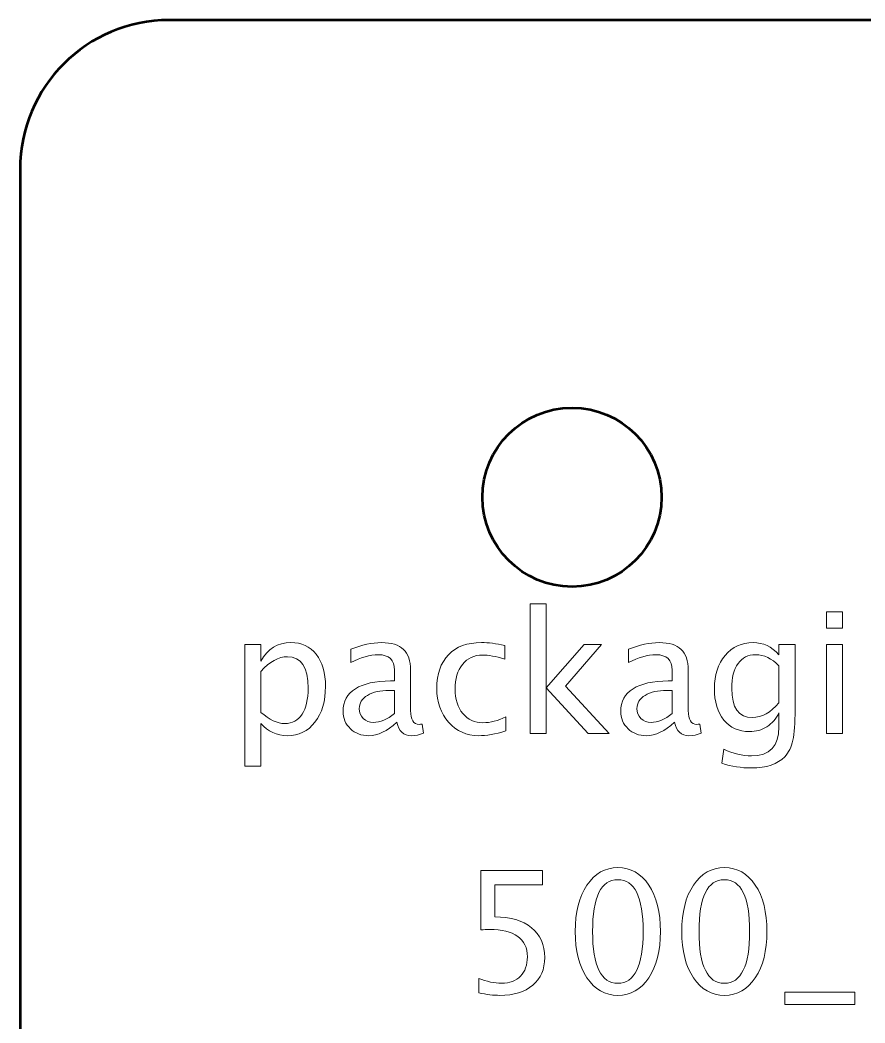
# Model space of a CAD drawing. Header units: centimetres. Extents: x -13.7 to 13.7, y -3.1 to 3.1.
# Drawn here: x 1.025 to 3.857, y -0.263 to 3.1 of the extents above; entities that cross this region are included whole.
import ezdxf

# ---------------------------------------------------------------- set-up
doc = ezdxf.new("R2010")
doc.units = ezdxf.units.CM
doc.header["$MEASUREMENT"] = 0
doc.layers.add('Layer 1', color=7, linetype='Continuous')

msp = doc.modelspace()

# ---------------------------------------------------------------- linework, layer by layer
at = {"layer": 'Layer 1', "lineweight": 53}
msp.add_ellipse((2.875, 1.5), major_axis=(0, 0.3), ratio=1, dxfattribs=at)
msp.add_open_spline([(1.025, -2.6), (1.025, -2.6), (1.025, 2.6), (1.025, 2.6), (1.025, 2.6), (1.025, 2.87614), (1.24886, 3.1), (1.525, 3.1), (1.525, 3.1), (1.525, 3.1), (13.225, 3.1), (13.225, 3.1), (13.225, 3.1), (13.50114, 3.1), (13.725, 2.87614), (13.725, 2.6), (13.725, 2.6), (13.725, 2.6), (13.725, -2.6), (13.725, -2.6), (13.725, -2.6), (13.725, -2.87614), (13.50114, -3.1), (13.225, -3.1), (13.225, -3.1), (13.225, -3.1), (1.525, -3.1), (1.525, -3.1), (1.525, -3.1), (1.24886, -3.1), (1.025, -2.87614), (1.025, -2.6)], degree=3, knots=[0, 0, 0, 0, 0.1111111, 0.1111111, 0.1111111, 0.1111111, 0.2222222, 0.2222222, 0.2222222, 0.2222222, 0.3333333, 0.3333333, 0.3333333, 0.3333333, 0.4444444, 0.4444444, 0.4444444, 0.4444444, 0.5555556, 0.5555556, 0.5555556, 0.5555556, 0.6666667, 0.6666667, 0.6666667, 0.6666667, 0.7777778, 0.7777778, 0.7777778, 0.7777778, 1, 1, 1, 1], dxfattribs=at)
at = {"layer": 'Layer 1', "color": 5, "lineweight": 9}
for points, knots in [([(2.73432, 0.70733), (2.73432, 0.70733), (2.73432, 1.14251), (2.73432, 1.14251), (2.73432, 1.14251), (2.73432, 1.14251), (2.7885, 1.14251), (2.7885, 1.14251), (2.7885, 1.14251), (2.7885, 1.14251), (2.7885, 0.86133), (2.7885, 0.86133), (2.7885, 0.86133), (2.7885, 0.86133), (2.9155, 1.00648), (2.9155, 1.00648), (2.9155, 1.00648), (2.9155, 1.00648), (2.97402, 1.00648), (2.97402, 1.00648), (2.97402, 1.00648), (2.97402, 1.00648), (2.85266, 0.86688), (2.85266, 0.86688), (2.85266, 0.86688), (2.85266, 0.86688), (2.99941, 0.70733), (2.99941, 0.70733), (2.99941, 0.70733), (2.99941, 0.70733), (2.92961, 0.70733), (2.92961, 0.70733), (2.92961, 0.70733), (2.92961, 0.70733), (2.7885, 0.86076), (2.7885, 0.86076), (2.7885, 0.86076), (2.7885, 0.86076), (2.7885, 0.70733), (2.7885, 0.70733), (2.7885, 0.70733), (2.7885, 0.70733), (2.73432, 0.70733), (2.73432, 0.70733)], [0, 0, 0, 0, 0.0833333, 0.0833333, 0.0833333, 0.0833333, 0.1666667, 0.1666667, 0.1666667, 0.1666667, 0.25, 0.25, 0.25, 0.25, 0.3333333, 0.3333333, 0.3333333, 0.3333333, 0.4166667, 0.4166667, 0.4166667, 0.4166667, 0.5, 0.5, 0.5, 0.5, 0.5833333, 0.5833333, 0.5833333, 0.5833333, 0.6666667, 0.6666667, 0.6666667, 0.6666667, 0.75, 0.75, 0.75, 0.75, 0.8333333, 0.8333333, 0.8333333, 0.8333333, 1, 1, 1, 1]), ([(3.72783, 1.06123), (3.72783, 1.06123), (3.72783, 1.11542), (3.72783, 1.11542), (3.72783, 1.11542), (3.72783, 1.11542), (3.78201, 1.11542), (3.78201, 1.11542), (3.78201, 1.11542), (3.78201, 1.11542), (3.78201, 1.06123), (3.78201, 1.06123), (3.78201, 1.06123), (3.78201, 1.06123), (3.72783, 1.06123), (3.72783, 1.06123)], [0, 0, 0, 0, 0.2, 0.2, 0.2, 0.2, 0.4, 0.4, 0.4, 0.4, 0.6, 0.6, 0.6, 0.6, 1, 1, 1, 1]), ([(1.77835, 0.59839), (1.77835, 0.59839), (1.77835, 1.00648), (1.77835, 1.00648), (1.77835, 1.00648), (1.77835, 1.00648), (1.83253, 1.00648), (1.83253, 1.00648), (1.83253, 1.00648), (1.83253, 1.00648), (1.83253, 0.94995), (1.83253, 0.94995), (1.83253, 0.94995), (1.85473, 0.99181), (1.88813, 1.01269), (1.93263, 1.01269), (1.93263, 1.01269), (1.96866, 1.01269), (1.99697, 0.99962), (2.01767, 0.97337), (2.01767, 0.97337), (2.03836, 0.94712), (2.04871, 0.91128), (2.04871, 0.86584), (2.04871, 0.86584), (2.04871, 0.81636), (2.03695, 0.77638), (2.01353, 0.74609), (2.01353, 0.74609), (1.99011, 0.7157), (1.95925, 0.70056), (1.92106, 0.70056), (1.92106, 0.70056), (1.88559, 0.70056), (1.85605, 0.7141), (1.83253, 0.74129), (1.83253, 0.74129), (1.83253, 0.74129), (1.83253, 0.59839), (1.83253, 0.59839), (1.83253, 0.59839), (1.83253, 0.59839), (1.77835, 0.59839), (1.77835, 0.59839)], [0, 0, 0, 0, 0.0833333, 0.0833333, 0.0833333, 0.0833333, 0.1666667, 0.1666667, 0.1666667, 0.1666667, 0.25, 0.25, 0.25, 0.25, 0.3333333, 0.3333333, 0.3333333, 0.3333333, 0.4166667, 0.4166667, 0.4166667, 0.4166667, 0.5, 0.5, 0.5, 0.5, 0.5833333, 0.5833333, 0.5833333, 0.5833333, 0.6666667, 0.6666667, 0.6666667, 0.6666667, 0.75, 0.75, 0.75, 0.75, 0.8333333, 0.8333333, 0.8333333, 0.8333333, 1, 1, 1, 1]), ([(2.28775, 0.74543), (2.2552, 0.71551), (2.22388, 0.70056), (2.19377, 0.70056), (2.19377, 0.70056), (2.16903, 0.70056), (2.14843, 0.70827), (2.13216, 0.72379), (2.13216, 0.72379), (2.11579, 0.73931), (2.1076, 0.75888), (2.1076, 0.78249), (2.1076, 0.78249), (2.1076, 0.81514), (2.12134, 0.84026), (2.14881, 0.85775), (2.14881, 0.85775), (2.17628, 0.87525), (2.21569, 0.884), (2.26706, 0.884), (2.26706, 0.884), (2.26706, 0.884), (2.27976, 0.884), (2.27976, 0.884), (2.27976, 0.884), (2.27976, 0.884), (2.27976, 0.92003), (2.27976, 0.92003), (2.27976, 0.92003), (2.27976, 0.95474), (2.26169, 0.97205), (2.22548, 0.97205), (2.22548, 0.97205), (2.19744, 0.97205), (2.16677, 0.96321), (2.13357, 0.94552), (2.13357, 0.94552), (2.13357, 0.94552), (2.13357, 0.99011), (2.13357, 0.99011), (2.13357, 0.99011), (2.17007, 1.00517), (2.2045, 1.01269), (2.23676, 1.01269), (2.23676, 1.01269), (2.26997, 1.01269), (2.29453, 1.00517), (2.31024, 0.99002), (2.31024, 0.99002), (2.32604, 0.97487), (2.33394, 0.95154), (2.33394, 0.92003), (2.33394, 0.92003), (2.33394, 0.92003), (2.33394, 0.78485), (2.33394, 0.78485), (2.33394, 0.78485), (2.33394, 0.7539), (2.34344, 0.73837), (2.36254, 0.73837), (2.36254, 0.73837), (2.36489, 0.73837), (2.36837, 0.73875), (2.37298, 0.7395), (2.37298, 0.7395), (2.37298, 0.7395), (2.37684, 0.7094), (2.37684, 0.7094), (2.37684, 0.7094), (2.36452, 0.70347), (2.35097, 0.70056), (2.33611, 0.70056), (2.33611, 0.70056), (2.3108, 0.70056), (2.29471, 0.71551), (2.28775, 0.74543)], [0, 0, 0, 0, 0.05, 0.05, 0.05, 0.05, 0.1, 0.1, 0.1, 0.1, 0.15, 0.15, 0.15, 0.15, 0.2, 0.2, 0.2, 0.2, 0.25, 0.25, 0.25, 0.25, 0.3, 0.3, 0.3, 0.3, 0.35, 0.35, 0.35, 0.35, 0.4, 0.4, 0.4, 0.4, 0.45, 0.45, 0.45, 0.45, 0.5, 0.5, 0.5, 0.5, 0.55, 0.55, 0.55, 0.55, 0.6, 0.6, 0.6, 0.6, 0.65, 0.65, 0.65, 0.65, 0.7, 0.7, 0.7, 0.7, 0.75, 0.75, 0.75, 0.75, 0.8, 0.8, 0.8, 0.8, 0.85, 0.85, 0.85, 0.85, 0.9, 0.9, 0.9, 0.9, 1, 1, 1, 1]), ([(2.65294, 0.71636), (2.61785, 0.70582), (2.58756, 0.70056), (2.56207, 0.70056), (2.56207, 0.70056), (2.52161, 0.70056), (2.48812, 0.71551), (2.4615, 0.74534), (2.4615, 0.74534), (2.43488, 0.77525), (2.42152, 0.81297), (2.42152, 0.85841), (2.42152, 0.85841), (2.42152, 0.90695), (2.43469, 0.94487), (2.46103, 0.97196), (2.46103, 0.97196), (2.48737, 0.99915), (2.52415, 1.01269), (2.57138, 1.01269), (2.57138, 1.01269), (2.59461, 1.01269), (2.62077, 1.00949), (2.64955, 1.0031), (2.64955, 1.0031), (2.64955, 1.0031), (2.64955, 0.95738), (2.64955, 0.95738), (2.64955, 0.95738), (2.61898, 0.96641), (2.59405, 0.97092), (2.57486, 0.97092), (2.57486, 0.97092), (2.54701, 0.97092), (2.52472, 0.96048), (2.50807, 0.93969), (2.50807, 0.93969), (2.49142, 0.9189), (2.48304, 0.89115), (2.48304, 0.85653), (2.48304, 0.85653), (2.48304, 0.82295), (2.4917, 0.79585), (2.50891, 0.77506), (2.50891, 0.77506), (2.52613, 0.75437), (2.54861, 0.74402), (2.57655, 0.74402), (2.57655, 0.74402), (2.60129, 0.74402), (2.62669, 0.75042), (2.65294, 0.76321), (2.65294, 0.76321), (2.65294, 0.76321), (2.65294, 0.71636), (2.65294, 0.71636)], [0, 0, 0, 0, 0.0666667, 0.0666667, 0.0666667, 0.0666667, 0.1333333, 0.1333333, 0.1333333, 0.1333333, 0.2, 0.2, 0.2, 0.2, 0.2666667, 0.2666667, 0.2666667, 0.2666667, 0.3333333, 0.3333333, 0.3333333, 0.3333333, 0.4, 0.4, 0.4, 0.4, 0.4666667, 0.4666667, 0.4666667, 0.4666667, 0.5333333, 0.5333333, 0.5333333, 0.5333333, 0.6, 0.6, 0.6, 0.6, 0.6666667, 0.6666667, 0.6666667, 0.6666667, 0.7333333, 0.7333333, 0.7333333, 0.7333333, 0.8, 0.8, 0.8, 0.8, 0.8666667, 0.8666667, 0.8666667, 0.8666667, 1, 1, 1, 1]), ([(3.21842, 0.74543), (3.18587, 0.71551), (3.15455, 0.70056), (3.12444, 0.70056), (3.12444, 0.70056), (3.0997, 0.70056), (3.0791, 0.70827), (3.06283, 0.72379), (3.06283, 0.72379), (3.04646, 0.73931), (3.03827, 0.75888), (3.03827, 0.78249), (3.03827, 0.78249), (3.03827, 0.81514), (3.05201, 0.84026), (3.07948, 0.85775), (3.07948, 0.85775), (3.10695, 0.87525), (3.14636, 0.884), (3.19773, 0.884), (3.19773, 0.884), (3.19773, 0.884), (3.21043, 0.884), (3.21043, 0.884), (3.21043, 0.884), (3.21043, 0.884), (3.21043, 0.92003), (3.21043, 0.92003), (3.21043, 0.92003), (3.21043, 0.95474), (3.19236, 0.97205), (3.15615, 0.97205), (3.15615, 0.97205), (3.12811, 0.97205), (3.09744, 0.96321), (3.06424, 0.94552), (3.06424, 0.94552), (3.06424, 0.94552), (3.06424, 0.99011), (3.06424, 0.99011), (3.06424, 0.99011), (3.10074, 1.00517), (3.13517, 1.01269), (3.16743, 1.01269), (3.16743, 1.01269), (3.20064, 1.01269), (3.2252, 1.00517), (3.24091, 0.99002), (3.24091, 0.99002), (3.25671, 0.97487), (3.26461, 0.95154), (3.26461, 0.92003), (3.26461, 0.92003), (3.26461, 0.92003), (3.26461, 0.78485), (3.26461, 0.78485), (3.26461, 0.78485), (3.26461, 0.7539), (3.27411, 0.73837), (3.29321, 0.73837), (3.29321, 0.73837), (3.29556, 0.73837), (3.29904, 0.73875), (3.30365, 0.7395), (3.30365, 0.7395), (3.30365, 0.7395), (3.30751, 0.7094), (3.30751, 0.7094), (3.30751, 0.7094), (3.29519, 0.70347), (3.28164, 0.70056), (3.26678, 0.70056), (3.26678, 0.70056), (3.24147, 0.70056), (3.22538, 0.71551), (3.21842, 0.74543)], [0, 0, 0, 0, 0.05, 0.05, 0.05, 0.05, 0.1, 0.1, 0.1, 0.1, 0.15, 0.15, 0.15, 0.15, 0.2, 0.2, 0.2, 0.2, 0.25, 0.25, 0.25, 0.25, 0.3, 0.3, 0.3, 0.3, 0.35, 0.35, 0.35, 0.35, 0.4, 0.4, 0.4, 0.4, 0.45, 0.45, 0.45, 0.45, 0.5, 0.5, 0.5, 0.5, 0.55, 0.55, 0.55, 0.55, 0.6, 0.6, 0.6, 0.6, 0.65, 0.65, 0.65, 0.65, 0.7, 0.7, 0.7, 0.7, 0.75, 0.75, 0.75, 0.75, 0.8, 0.8, 0.8, 0.8, 0.85, 0.85, 0.85, 0.85, 0.9, 0.9, 0.9, 0.9, 1, 1, 1, 1]), ([(3.37703, 0.60799), (3.37703, 0.60799), (3.38342, 0.65484), (3.38342, 0.65484), (3.38342, 0.65484), (3.41484, 0.64016), (3.44598, 0.63282), (3.47674, 0.63282), (3.47674, 0.63282), (3.5378, 0.63282), (3.56837, 0.66519), (3.56837, 0.72981), (3.56837, 0.72981), (3.56837, 0.72981), (3.56837, 0.77685), (3.56837, 0.77685), (3.56837, 0.77685), (3.55896, 0.757), (3.5456, 0.74167), (3.5282, 0.73066), (3.5282, 0.73066), (3.5108, 0.71965), (3.49142, 0.7141), (3.47006, 0.7141), (3.47006, 0.7141), (3.43385, 0.7141), (3.40515, 0.72709), (3.38399, 0.75305), (3.38399, 0.75305), (3.36282, 0.77901), (3.35219, 0.8142), (3.35219, 0.8586), (3.35219, 0.8586), (3.35219, 0.90404), (3.36423, 0.9411), (3.38831, 0.96979), (3.38831, 0.96979), (3.41249, 0.99839), (3.44363, 1.01269), (3.48192, 1.01269), (3.48192, 1.01269), (3.51541, 1.01269), (3.54429, 0.99915), (3.56837, 0.97196), (3.56837, 0.97196), (3.56837, 0.97196), (3.56837, 1.00648), (3.56837, 1.00648), (3.56837, 1.00648), (3.56837, 1.00648), (3.62256, 1.00648), (3.62256, 1.00648), (3.62256, 1.00648), (3.62256, 1.00648), (3.62256, 0.78899), (3.62256, 0.78899), (3.62256, 0.78899), (3.62256, 0.74223), (3.62011, 0.70761), (3.61522, 0.68513), (3.61522, 0.68513), (3.61042, 0.66265), (3.6012, 0.64421), (3.58784, 0.62991), (3.58784, 0.62991), (3.56414, 0.60479), (3.52707, 0.59218), (3.47674, 0.59218), (3.47674, 0.59218), (3.44222, 0.59218), (3.40901, 0.59745), (3.37703, 0.60799)], [0, 0, 0, 0, 0.0526316, 0.0526316, 0.0526316, 0.0526316, 0.1052632, 0.1052632, 0.1052632, 0.1052632, 0.1578947, 0.1578947, 0.1578947, 0.1578947, 0.2105263, 0.2105263, 0.2105263, 0.2105263, 0.2631579, 0.2631579, 0.2631579, 0.2631579, 0.3157895, 0.3157895, 0.3157895, 0.3157895, 0.3684211, 0.3684211, 0.3684211, 0.3684211, 0.4210526, 0.4210526, 0.4210526, 0.4210526, 0.4736842, 0.4736842, 0.4736842, 0.4736842, 0.5263158, 0.5263158, 0.5263158, 0.5263158, 0.5789474, 0.5789474, 0.5789474, 0.5789474, 0.6315789, 0.6315789, 0.6315789, 0.6315789, 0.6842105, 0.6842105, 0.6842105, 0.6842105, 0.7368421, 0.7368421, 0.7368421, 0.7368421, 0.7894737, 0.7894737, 0.7894737, 0.7894737, 0.8421053, 0.8421053, 0.8421053, 0.8421053, 0.8947368, 0.8947368, 0.8947368, 0.8947368, 1, 1, 1, 1]), ([(3.72783, 0.70733), (3.72783, 0.70733), (3.72783, 1.00648), (3.72783, 1.00648), (3.72783, 1.00648), (3.72783, 1.00648), (3.78201, 1.00648), (3.78201, 1.00648), (3.78201, 1.00648), (3.78201, 1.00648), (3.78201, 0.70733), (3.78201, 0.70733), (3.78201, 0.70733), (3.78201, 0.70733), (3.72783, 0.70733), (3.72783, 0.70733)], [0, 0, 0, 0, 0.2, 0.2, 0.2, 0.2, 0.4, 0.4, 0.4, 0.4, 0.6, 0.6, 0.6, 0.6, 1, 1, 1, 1]), ([(1.83253, 0.77864), (1.86047, 0.75371), (1.8871, 0.7412), (1.9124, 0.7412), (1.9124, 0.7412), (1.93733, 0.7412), (1.95662, 0.75164), (1.97016, 0.77243), (1.97016, 0.77243), (1.9838, 0.79322), (1.99058, 0.82248), (1.99058, 0.86029), (1.99058, 0.86029), (1.99058, 0.93028), (1.96743, 0.96528), (1.92115, 0.96528), (1.92115, 0.96528), (1.89086, 0.96528), (1.86132, 0.94891), (1.83253, 0.91608), (1.83253, 0.91608), (1.83253, 0.91608), (1.83253, 0.77864), (1.83253, 0.77864)], [0, 0, 0, 0, 0.1428571, 0.1428571, 0.1428571, 0.1428571, 0.2857143, 0.2857143, 0.2857143, 0.2857143, 0.4285714, 0.4285714, 0.4285714, 0.4285714, 0.5714286, 0.5714286, 0.5714286, 0.5714286, 0.7142857, 0.7142857, 0.7142857, 0.7142857, 1, 1, 1, 1]), ([(3.56837, 0.81081), (3.56837, 0.81081), (3.56837, 0.93489), (3.56837, 0.93489), (3.56837, 0.93489), (3.54448, 0.95963), (3.51842, 0.97205), (3.49029, 0.97205), (3.49029, 0.97205), (3.46527, 0.97205), (3.4457, 0.96208), (3.43159, 0.94204), (3.43159, 0.94204), (3.41738, 0.9221), (3.41033, 0.89435), (3.41033, 0.85898), (3.41033, 0.85898), (3.41033, 0.79397), (3.43338, 0.76152), (3.47957, 0.76152), (3.47957, 0.76152), (3.51099, 0.76152), (3.54062, 0.77798), (3.56837, 0.81081)], [0, 0, 0, 0, 0.1428571, 0.1428571, 0.1428571, 0.1428571, 0.2857143, 0.2857143, 0.2857143, 0.2857143, 0.4285714, 0.4285714, 0.4285714, 0.4285714, 0.5714286, 0.5714286, 0.5714286, 0.5714286, 0.7142857, 0.7142857, 0.7142857, 0.7142857, 1, 1, 1, 1]), ([(2.27976, 0.77497), (2.27976, 0.77497), (2.27976, 0.85183), (2.27976, 0.85183), (2.27976, 0.85183), (2.27976, 0.85183), (2.26235, 0.85239), (2.26235, 0.85239), (2.26235, 0.85239), (2.23225, 0.85239), (2.20798, 0.84684), (2.18945, 0.83574), (2.18945, 0.83574), (2.17101, 0.82455), (2.16179, 0.80978), (2.16179, 0.79134), (2.16179, 0.79134), (2.16179, 0.77845), (2.1664, 0.76754), (2.17552, 0.7586), (2.17552, 0.7586), (2.18474, 0.74966), (2.19594, 0.74515), (2.2092, 0.74515), (2.2092, 0.74515), (2.23178, 0.74515), (2.2553, 0.75512), (2.27976, 0.77497)], [0, 0, 0, 0, 0.125, 0.125, 0.125, 0.125, 0.25, 0.25, 0.25, 0.25, 0.375, 0.375, 0.375, 0.375, 0.5, 0.5, 0.5, 0.5, 0.625, 0.625, 0.625, 0.625, 0.75, 0.75, 0.75, 0.75, 1, 1, 1, 1]), ([(3.21043, 0.77497), (3.21043, 0.77497), (3.21043, 0.85183), (3.21043, 0.85183), (3.21043, 0.85183), (3.21043, 0.85183), (3.19302, 0.85239), (3.19302, 0.85239), (3.19302, 0.85239), (3.16292, 0.85239), (3.13865, 0.84684), (3.12012, 0.83574), (3.12012, 0.83574), (3.10168, 0.82455), (3.09246, 0.80978), (3.09246, 0.79134), (3.09246, 0.79134), (3.09246, 0.77845), (3.09707, 0.76754), (3.10619, 0.7586), (3.10619, 0.7586), (3.11541, 0.74966), (3.12661, 0.74515), (3.13987, 0.74515), (3.13987, 0.74515), (3.16245, 0.74515), (3.18597, 0.75512), (3.21043, 0.77497)], [0, 0, 0, 0, 0.125, 0.125, 0.125, 0.125, 0.25, 0.25, 0.25, 0.25, 0.375, 0.375, 0.375, 0.375, 0.5, 0.5, 0.5, 0.5, 0.625, 0.625, 0.625, 0.625, 0.75, 0.75, 0.75, 0.75, 1, 1, 1, 1]), ([(2.56223, -0.16171), (2.56223, -0.16171), (2.56223, -0.11317), (2.56223, -0.11317), (2.56223, -0.11317), (2.58923, -0.12408), (2.61482, -0.12954), (2.63928, -0.12954), (2.63928, -0.12954), (2.66599, -0.12954), (2.68707, -0.12164), (2.7024, -0.10583), (2.7024, -0.10583), (2.71773, -0.09003), (2.72535, -0.0683), (2.72535, -0.04064), (2.72535, -0.04064), (2.72535, -0.01091), (2.71454, 0.01185), (2.6929, 0.02756), (2.6929, 0.02756), (2.67126, 0.04327), (2.63994, 0.05108), (2.59901, 0.05108), (2.59901, 0.05108), (2.58951, 0.05108), (2.57945, 0.05042), (2.569, 0.04911), (2.569, 0.04911), (2.569, 0.04911), (2.569, 0.24807), (2.569, 0.24807), (2.569, 0.24807), (2.569, 0.24807), (2.77559, 0.24807), (2.77559, 0.24807), (2.77559, 0.24807), (2.77559, 0.24807), (2.77559, 0.20066), (2.77559, 0.20066), (2.77559, 0.20066), (2.77559, 0.20066), (2.61642, 0.20066), (2.61642, 0.20066), (2.61642, 0.20066), (2.61642, 0.20066), (2.61642, 0.09285), (2.61642, 0.09285), (2.61642, 0.09285), (2.66891, 0.09285), (2.70983, 0.08081), (2.73928, 0.05672), (2.73928, 0.05672), (2.76872, 0.03274), (2.78349, -0.00057), (2.78349, -0.04318), (2.78349, -0.04318), (2.78349, -0.08288), (2.77013, -0.11392), (2.74342, -0.13641), (2.74342, -0.13641), (2.7167, -0.15889), (2.67982, -0.17018), (2.63279, -0.17018), (2.63279, -0.17018), (2.61181, -0.17018), (2.58829, -0.16736), (2.56223, -0.16171)], [0, 0, 0, 0, 0.0555556, 0.0555556, 0.0555556, 0.0555556, 0.1111111, 0.1111111, 0.1111111, 0.1111111, 0.1666667, 0.1666667, 0.1666667, 0.1666667, 0.2222222, 0.2222222, 0.2222222, 0.2222222, 0.2777778, 0.2777778, 0.2777778, 0.2777778, 0.3333333, 0.3333333, 0.3333333, 0.3333333, 0.3888889, 0.3888889, 0.3888889, 0.3888889, 0.4444444, 0.4444444, 0.4444444, 0.4444444, 0.5, 0.5, 0.5, 0.5, 0.5555556, 0.5555556, 0.5555556, 0.5555556, 0.6111111, 0.6111111, 0.6111111, 0.6111111, 0.6666667, 0.6666667, 0.6666667, 0.6666667, 0.7222222, 0.7222222, 0.7222222, 0.7222222, 0.7777778, 0.7777778, 0.7777778, 0.7777778, 0.8333333, 0.8333333, 0.8333333, 0.8333333, 0.8888889, 0.8888889, 0.8888889, 0.8888889, 1, 1, 1, 1]), ([(3.02864, -0.17018), (2.98584, -0.17018), (2.95131, -0.15052), (2.92516, -0.11129), (2.92516, -0.11129), (2.89892, -0.07206), (2.88584, -0.02032), (2.88584, 0.04403), (2.88584, 0.04403), (2.88584, 0.10837), (2.89892, 0.16011), (2.92516, 0.19934), (2.92516, 0.19934), (2.95131, 0.23857), (2.98584, 0.25823), (3.02864, 0.25823), (3.02864, 0.25823), (3.07163, 0.25823), (3.10616, 0.23866), (3.13231, 0.19953), (3.13231, 0.19953), (3.15837, 0.16039), (3.17145, 0.10856), (3.17145, 0.04403), (3.17145, 0.04403), (3.17145, -0.02032), (3.15837, -0.07206), (3.13231, -0.11129), (3.13231, -0.11129), (3.10616, -0.15052), (3.07163, -0.17018), (3.02864, -0.17018)], [0, 0, 0, 0, 0.1111111, 0.1111111, 0.1111111, 0.1111111, 0.2222222, 0.2222222, 0.2222222, 0.2222222, 0.3333333, 0.3333333, 0.3333333, 0.3333333, 0.4444444, 0.4444444, 0.4444444, 0.4444444, 0.5555556, 0.5555556, 0.5555556, 0.5555556, 0.6666667, 0.6666667, 0.6666667, 0.6666667, 0.7777778, 0.7777778, 0.7777778, 0.7777778, 1, 1, 1, 1]), ([(3.38555, -0.17018), (3.34275, -0.17018), (3.30822, -0.15052), (3.28207, -0.11129), (3.28207, -0.11129), (3.25583, -0.07206), (3.24275, -0.02032), (3.24275, 0.04403), (3.24275, 0.04403), (3.24275, 0.10837), (3.25583, 0.16011), (3.28207, 0.19934), (3.28207, 0.19934), (3.30822, 0.23857), (3.34275, 0.25823), (3.38555, 0.25823), (3.38555, 0.25823), (3.42854, 0.25823), (3.46307, 0.23866), (3.48922, 0.19953), (3.48922, 0.19953), (3.51528, 0.16039), (3.52836, 0.10856), (3.52836, 0.04403), (3.52836, 0.04403), (3.52836, -0.02032), (3.51528, -0.07206), (3.48922, -0.11129), (3.48922, -0.11129), (3.46307, -0.15052), (3.42854, -0.17018), (3.38555, -0.17018)], [0, 0, 0, 0, 0.1111111, 0.1111111, 0.1111111, 0.1111111, 0.2222222, 0.2222222, 0.2222222, 0.2222222, 0.3333333, 0.3333333, 0.3333333, 0.3333333, 0.4444444, 0.4444444, 0.4444444, 0.4444444, 0.5555556, 0.5555556, 0.5555556, 0.5555556, 0.6666667, 0.6666667, 0.6666667, 0.6666667, 0.7777778, 0.7777778, 0.7777778, 0.7777778, 1, 1, 1, 1]), ([(3.02855, -0.12954), (3.08509, -0.12954), (3.11331, -0.07169), (3.11331, 0.04403), (3.11331, 0.04403), (3.11331, 0.15974), (3.08509, 0.21759), (3.02855, 0.21759), (3.02855, 0.21759), (2.9722, 0.21759), (2.94398, 0.15974), (2.94398, 0.04403), (2.94398, 0.04403), (2.94398, -0.07169), (2.9722, -0.12954), (3.02855, -0.12954)], [0, 0, 0, 0, 0.2, 0.2, 0.2, 0.2, 0.4, 0.4, 0.4, 0.4, 0.6, 0.6, 0.6, 0.6, 1, 1, 1, 1]), ([(3.38546, -0.12954), (3.442, -0.12954), (3.47022, -0.07169), (3.47022, 0.04403), (3.47022, 0.04403), (3.47022, 0.15974), (3.442, 0.21759), (3.38546, 0.21759), (3.38546, 0.21759), (3.32911, 0.21759), (3.30089, 0.15974), (3.30089, 0.04403), (3.30089, 0.04403), (3.30089, -0.07169), (3.32911, -0.12954), (3.38546, -0.12954)], [0, 0, 0, 0, 0.2, 0.2, 0.2, 0.2, 0.4, 0.4, 0.4, 0.4, 0.6, 0.6, 0.6, 0.6, 1, 1, 1, 1]), ([(3.58781, -0.20066), (3.58781, -0.20066), (3.58781, -0.16002), (3.58781, -0.16002), (3.58781, -0.16002), (3.58781, -0.16002), (3.82261, -0.16002), (3.82261, -0.16002), (3.82261, -0.16002), (3.82261, -0.16002), (3.82261, -0.20066), (3.82261, -0.20066), (3.82261, -0.20066), (3.82261, -0.20066), (3.58781, -0.20066), (3.58781, -0.20066)], [0, 0, 0, 0, 0.2, 0.2, 0.2, 0.2, 0.4, 0.4, 0.4, 0.4, 0.6, 0.6, 0.6, 0.6, 1, 1, 1, 1])]:
    msp.add_open_spline(points, degree=3, knots=knots, dxfattribs=at)

doc.saveas('drawing.dxf')
